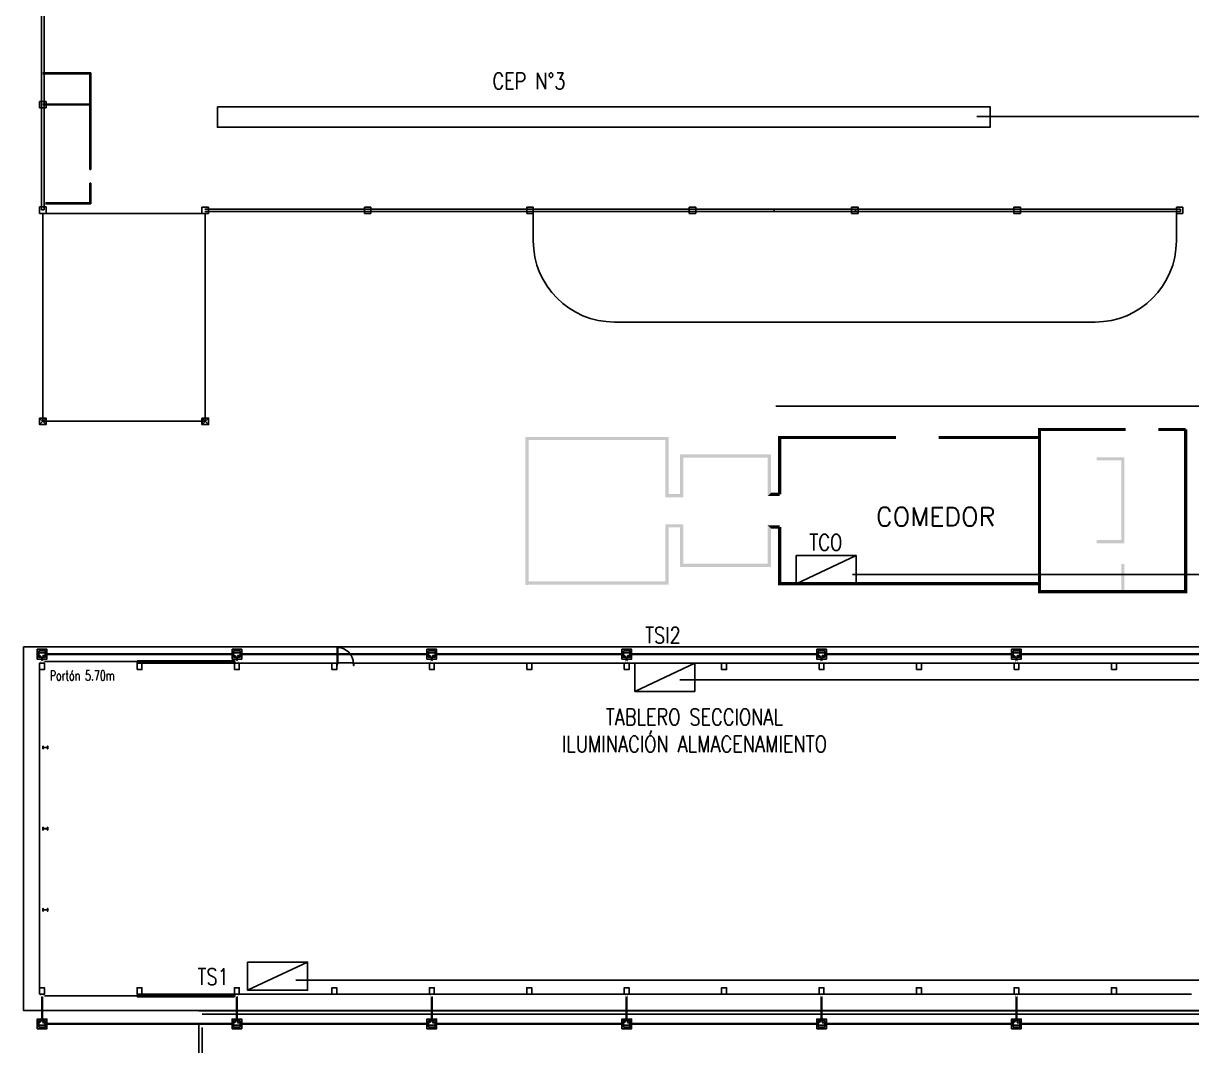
# Model space of a CAD drawing. Extents: x 522424 to 523018, y 277589 to 278009.
# Drawn here: x 522609.6 to 522712.4, y 277731.6 to 277821.5 of the extents above; entities that cross this region are included whole.
import ezdxf

# ---------------------------------------------------------------- set-up
doc = ezdxf.new("R2010")
doc.units = 0
doc.linetypes.add('HIDDEN', pattern=[0.375, 0.25, -0.125])
doc.layers.get('0').update_dxf_attribs({"linetype": 'CONTINUOUS'})
for name, color, linetype in [('0-IE-BLINDOS', 5, 'CONTINUOUS'), ('A-MUROS', 10, 'CONTINUOUS'), ('ELECTRICIDAD', 6, 'CONTINUOUS'), ('MAQUINAS', 1, 'CONTINUOUS'), ('TEXTO', 3, 'CONTINUOUS')]:
    doc.layers.add(name, color=color, linetype=linetype)
doc.styles.add('MM-TITULO 200', font='romans.shx', dxfattribs={"width": 0.8, "height": 1000})
doc.styles.add('SIMPLEX', font='simplex')

# ---------------------------------------------------------------- blocks, each defined once
blk = doc.blocks.new('COL')
at = {"linetype": 'Continuous'}
for p, q in [((200, 200), (-200, 200)), ((-200, 200), (-200, -200)), ((200, -200), (200, 200)), ((-200, -200), (200, -200))]:
    blk.add_line(p, q, dxfattribs=at)
blk = doc.blocks.new('COL-METALICA')
for points in [[(0, -0.09), (0.008, -0.09), (0.008, 0.09), (0, 0.09)], [(0.292, 0.003), (0.292, -0.003), (0.008, -0.003), (0.008, 0.003)], [(0.3, -0.09), (0.292, -0.09), (0.292, 0.09), (0.3, 0.09)]]:
    blk.add_lwpolyline(points, close=True)
blk = doc.blocks.new('pta-escape')
for p, q in [((1.03, 0.01), (0.07, 0.01)), ((1.06, -0.13), (1.06, 0))]:
    blk.add_line(p, q)
blk.add_lwpolyline([(0.03, -0.03), (0.07, -0.03), (0.07, 0.97), (0.03, 0.97)], close=True)
for points in [[(0, -0.13), (0, -0.14), (0.03, -0.14), (0.03, -0.04), (0.04, -0.04), (0.04, -0.03), (0.03, -0.03), (0.03, 0.01), (0, 0.01), (0, 0)], [(1.06, -0.13), (1.06, -0.14), (1.03, -0.14), (1.03, -0.04), (1.02, -0.04), (1.02, -0.03), (1.03, -0.03), (1.03, 0.01), (1.06, 0.01), (1.06, 0)]]:
    blk.add_lwpolyline(points)
blk.add_arc((0.03, -0.03), 1.001, 0, 87.70939)

msp = doc.modelspace()

# ---------------------------------------------------------------- linework, layer by layer
at = {"layer": '0-IE-BLINDOS'}
msp.add_lwpolyline([(522626.66, 277814.19), (522694.63, 277814.19), (522694.63, 277812.38), (522626.66, 277812.38)], close=True, dxfattribs=at)
at = {"layer": 'A-MUROS', "linetype": 'Continuous'}
for p, q in [((522611.2, 277805.12), (522611.2, 277900.79)), ((522611.42, 277805.12), (522611.42, 277900.79)), ((522615.52, 277817.17), (522611.31, 277817.17)), ((522615.52, 277817.1), (522611.31, 277817.1)), ((522615.45, 277817.17), (522615.45, 277808.68)), ((522615.52, 277817.17), (522615.52, 277808.68)), ((522611.02, 277814.65), (522611.02, 277814.08)), ((522611.59, 277814.65), (522611.02, 277814.65)), ((522611.59, 277814.65), (522611.02, 277814.65)), ((522611.02, 277814.08), (522611.59, 277814.08)), ((522611.02, 277814.08), (522611.59, 277814.08)), ((522615.52, 277814.43), (522611.31, 277814.43)), ((522615.52, 277814.36), (522611.31, 277814.36)), ((522611.59, 277814.08), (522611.59, 277814.65)), ((522611.59, 277814.08), (522611.59, 277814.65)), ((522615.52, 277808.68), (522615.45, 277808.68)), ((522615.45, 277807.46), (522615.45, 277805.66)), ((522615.52, 277807.46), (522615.45, 277807.46)), ((522615.52, 277807.46), (522615.52, 277805.66)), ((522611.54, 277805.73), (522615.52, 277805.73)), ((522611.54, 277805.66), (522615.52, 277805.66)), ((522611.02, 277805.37), (522611.02, 277804.79)), ((522611.59, 277805.37), (522611.02, 277805.37)), ((522611.59, 277805.37), (522611.02, 277805.37)), ((522611.02, 277804.79), (522611.59, 277804.79)), ((522611.02, 277804.79), (522611.59, 277804.79)), ((522611.2, 277805.12), (522611.42, 277805.12)), ((522611.2, 277805.12), (522611.42, 277805.12)), ((522611.59, 277804.79), (522611.59, 277805.37)), ((522611.59, 277804.79), (522611.59, 277805.37)), ((522625.55, 277805.19), (522683.27, 277805.19)), ((522625.55, 277804.97), (522683.27, 277804.97)), ((522654.45, 277804.79), (522654.45, 277802.38)), ((522682.79, 277805.19), (522711.37, 277805.19)), ((522682.79, 277804.97), (522711.37, 277804.97)), ((522711.02, 277804.79), (522711.02, 277802.38))]:
    msp.add_line(p, q, dxfattribs=at)
at = {"layer": 'A-MUROS', "linetype": 'HIDDEN'}
for p, q in [((522611.31, 277804.79), (522611.31, 277786.51)), ((522625.59, 277804.79), (522625.59, 277786.51)), ((522625.59, 277786.51), (522611.31, 277786.51))]:
    msp.add_line(p, q, dxfattribs=at)
at = {"layer": 'A-MUROS'}
for p, q in [((522661.59, 277795.24), (522703.88, 277795.24)), ((522781.21, 277787.83), (522675.79, 277787.83)), ((522611.59, 277786.79), (522611.02, 277786.22)), ((522611.02, 277786.79), (522611.59, 277786.22)), ((522611.02, 277786.79), (522611.59, 277786.22)), ((522611.59, 277786.79), (522611.02, 277786.22)), ((522611.59, 277786.79), (522611.02, 277786.22)), ((522611.02, 277786.79), (522611.59, 277786.22)), ((522611.02, 277786.79), (522611.59, 277786.22)), ((522611.59, 277786.79), (522611.02, 277786.22)), ((522611.59, 277786.79), (522611.02, 277786.22)), ((522611.02, 277786.79), (522611.59, 277786.22)), ((522625.88, 277786.79), (522625.31, 277786.22)), ((522625.31, 277786.79), (522625.88, 277786.22)), ((522627.15, 277766.66), (522609.59, 277766.66)), ((522609.59, 277766.66), (522609.59, 277734.66)), ((522705.74, 277766.66), (522701.02, 277766.66)), ((522611.52, 277766.13), (522610.95, 277766.13)), ((522611.52, 277765.91), (522611.3, 277765.91)), ((522628.66, 277766.13), (522628.09, 277766.13)), ((522628.66, 277765.91), (522628.44, 277765.91)), ((522645.81, 277766.13), (522645.24, 277766.13)), ((522645.81, 277765.91), (522645.59, 277765.91)), ((522662.95, 277766.13), (522662.38, 277766.13)), ((522662.95, 277765.91), (522662.73, 277765.91)), ((522680.09, 277766.13), (522679.52, 277766.13)), ((522680.09, 277765.91), (522679.87, 277765.91)), ((522697.24, 277766.13), (522696.66, 277766.13)), ((522697.24, 277765.91), (522697.01, 277765.91)), ((522619.59, 277765.37), (522611.45, 277765.37)), ((522619.59, 277735.94), (522611.45, 277735.94)), ((522609.59, 277734.66), (522625.02, 277734.66)), ((522827.06, 277734.66), (522624.98, 277734.66)), ((522827.06, 277734.62), (522625.02, 277734.62)), ((522827.06, 277734.33), (522625.31, 277734.33)), ((522611.52, 277733.37), (522610.95, 277733.37)), ((522611.52, 277733.58), (522611.3, 277733.58)), ((522625.02, 277733.48), (522625.02, 277713.69)), ((522625.31, 277733.15), (522625.31, 277713.69)), ((522628.66, 277733.37), (522628.09, 277733.37)), ((522628.66, 277733.58), (522628.44, 277733.58)), ((522645.81, 277733.37), (522645.24, 277733.37)), ((522645.81, 277733.58), (522645.59, 277733.58)), ((522662.95, 277733.37), (522662.38, 277733.37)), ((522662.95, 277733.58), (522662.73, 277733.58)), ((522680.09, 277733.37), (522679.52, 277733.37)), ((522680.09, 277733.58), (522679.87, 277733.58)), ((522697.24, 277733.37), (522696.66, 277733.37)), ((522697.24, 277733.58), (522697.01, 277733.58))]:
    msp.add_line(p, q, dxfattribs=at)
for points in [[(522611.31, 277804.79), (522625.59, 277804.79), (522625.59, 277786.51), (522611.31, 277786.51)], [(522611.02, 277786.79), (522611.02, 277786.22), (522611.59, 277786.22), (522611.59, 277786.79)], [(522611.02, 277786.79), (522611.02, 277786.22), (522611.59, 277786.22), (522611.59, 277786.79)], [(522611.02, 277786.79), (522611.02, 277786.22), (522611.59, 277786.22), (522611.59, 277786.79)], [(522611.02, 277786.79), (522611.02, 277786.22), (522611.59, 277786.22), (522611.59, 277786.79)], [(522611.02, 277786.79), (522611.02, 277786.22), (522611.59, 277786.22), (522611.59, 277786.79)], [(522625.31, 277786.79), (522625.31, 277786.22), (522625.88, 277786.22), (522625.88, 277786.79)], [(522609.59, 277766.66), (522827.16, 277766.66), (522827.16, 277734.66), (522609.59, 277734.66)], [(522610.81, 277766.45), (522611.66, 277766.45), (522611.66, 277765.59), (522610.81, 277765.59)], [(522610.95, 277766.31), (522611.52, 277766.31), (522611.52, 277765.74), (522610.95, 277765.74)], [(522627.95, 277766.45), (522628.81, 277766.45), (522628.81, 277765.59), (522627.95, 277765.59)], [(522628.09, 277766.31), (522628.66, 277766.31), (522628.66, 277765.74), (522628.09, 277765.74)], [(522645.09, 277766.45), (522645.95, 277766.45), (522645.95, 277765.59), (522645.09, 277765.59)], [(522645.24, 277766.31), (522645.81, 277766.31), (522645.81, 277765.74), (522645.24, 277765.74)], [(522662.24, 277766.45), (522663.09, 277766.45), (522663.09, 277765.59), (522662.24, 277765.59)], [(522662.38, 277766.31), (522662.95, 277766.31), (522662.95, 277765.74), (522662.38, 277765.74)], [(522679.38, 277766.45), (522680.24, 277766.45), (522680.24, 277765.59), (522679.38, 277765.59)], [(522679.52, 277766.31), (522680.09, 277766.31), (522680.09, 277765.74), (522679.52, 277765.74)], [(522696.52, 277766.45), (522697.38, 277766.45), (522697.38, 277765.59), (522696.52, 277765.59)], [(522696.66, 277766.31), (522697.24, 277766.31), (522697.24, 277765.74), (522696.66, 277765.74)], [(522611.02, 277764.66), (522611.45, 277764.66), (522611.45, 277765.23), (522611.02, 277765.23)], [(522619.59, 277765.44), (522628.16, 277765.44), (522628.16, 277765.3), (522619.59, 277765.3)], [(522619.59, 277764.66), (522620.02, 277764.66), (522620.02, 277765.23), (522619.59, 277765.23)], [(522628.16, 277764.66), (522628.59, 277764.66), (522628.59, 277765.23), (522628.16, 277765.23)], [(522636.74, 277764.66), (522637.16, 277764.66), (522637.16, 277765.23), (522636.74, 277765.23)], [(522645.31, 277764.66), (522645.74, 277764.66), (522645.74, 277765.23), (522645.31, 277765.23)], [(522653.88, 277764.66), (522654.31, 277764.66), (522654.31, 277765.23), (522653.88, 277765.23)], [(522662.45, 277764.66), (522662.88, 277764.66), (522662.88, 277765.23), (522662.45, 277765.23)], [(522671.02, 277764.66), (522671.45, 277764.66), (522671.45, 277765.23), (522671.02, 277765.23)], [(522679.59, 277764.66), (522680.02, 277764.66), (522680.02, 277765.23), (522679.59, 277765.23)], [(522688.16, 277764.66), (522688.59, 277764.66), (522688.59, 277765.23), (522688.16, 277765.23)], [(522696.74, 277764.66), (522697.16, 277764.66), (522697.16, 277765.23), (522696.74, 277765.23)], [(522705.31, 277764.66), (522705.74, 277764.66), (522705.74, 277765.23), (522705.31, 277765.23)], [(522611.02, 277736.09), (522611.45, 277736.09), (522611.45, 277736.66), (522611.02, 277736.66)], [(522619.59, 277736.09), (522620.02, 277736.09), (522620.02, 277736.66), (522619.59, 277736.66)], [(522619.59, 277735.87), (522628.16, 277735.87), (522628.16, 277736.02), (522619.59, 277736.02)], [(522628.16, 277736.09), (522628.59, 277736.09), (522628.59, 277736.66), (522628.16, 277736.66)], [(522636.74, 277736.09), (522637.16, 277736.09), (522637.16, 277736.66), (522636.74, 277736.66)], [(522645.31, 277736.09), (522645.74, 277736.09), (522645.74, 277736.66), (522645.31, 277736.66)], [(522653.88, 277736.09), (522654.31, 277736.09), (522654.31, 277736.66), (522653.88, 277736.66)], [(522662.45, 277736.09), (522662.88, 277736.09), (522662.88, 277736.66), (522662.45, 277736.66)], [(522671.02, 277736.09), (522671.45, 277736.09), (522671.45, 277736.66), (522671.02, 277736.66)], [(522679.59, 277736.09), (522680.02, 277736.09), (522680.02, 277736.66), (522679.59, 277736.66)], [(522688.16, 277736.09), (522688.59, 277736.09), (522688.59, 277736.66), (522688.16, 277736.66)], [(522696.74, 277736.09), (522697.16, 277736.09), (522697.16, 277736.66), (522696.74, 277736.66)], [(522705.31, 277736.09), (522705.74, 277736.09), (522705.74, 277736.66), (522705.31, 277736.66)], [(522610.81, 277733.05), (522611.66, 277733.05), (522611.66, 277733.9), (522610.81, 277733.9)], [(522610.95, 277733.19), (522611.52, 277733.19), (522611.52, 277733.76), (522610.95, 277733.76)], [(522627.95, 277733.05), (522628.81, 277733.05), (522628.81, 277733.9), (522627.95, 277733.9)], [(522628.09, 277733.19), (522628.66, 277733.19), (522628.66, 277733.76), (522628.09, 277733.76)], [(522645.09, 277733.05), (522645.95, 277733.05), (522645.95, 277733.9), (522645.09, 277733.9)], [(522645.24, 277733.19), (522645.81, 277733.19), (522645.81, 277733.76), (522645.24, 277733.76)], [(522662.24, 277733.05), (522663.09, 277733.05), (522663.09, 277733.9), (522662.24, 277733.9)], [(522662.38, 277733.19), (522662.95, 277733.19), (522662.95, 277733.76), (522662.38, 277733.76)], [(522679.38, 277733.05), (522680.24, 277733.05), (522680.24, 277733.9), (522679.38, 277733.9)], [(522679.52, 277733.19), (522680.09, 277733.19), (522680.09, 277733.76), (522679.52, 277733.76)], [(522696.52, 277733.05), (522697.38, 277733.05), (522697.38, 277733.9), (522696.52, 277733.9)], [(522696.66, 277733.19), (522697.24, 277733.19), (522697.24, 277733.76), (522696.66, 277733.76)]]:
    msp.add_lwpolyline(points, close=True, dxfattribs=at)
for points, const_width in [([(522686.35, 277785.08), (522676.12, 277785.08), (522676.12, 277780.08)], 0.286), ([(522698.98, 277785.08), (522690.11, 277785.08)], 0.286), ([(522706.55, 277785.79), (522698.98, 277785.79), (522698.98, 277771.51), (522711.84, 277771.51), (522711.84, 277785.79)], 0.286), ([(522711.84, 277785.79), (522709.44, 277785.79)], 0.286), ([(522676.12, 277777.22), (522676.12, 277772.22), (522698.98, 277772.22)], 0.286), ([(522611.24, 277765.44), (522611.24, 277765.74)], 0.214), ([(522628.09, 277766.02), (522611.52, 277766.02)], 0.214), ([(522628.38, 277765.44), (522628.38, 277765.74)], 0.214), ([(522645.24, 277766.02), (522628.66, 277766.02)], 0.214), ([(522645.52, 277765.44), (522645.52, 277765.74)], 0.214), ([(522662.38, 277766.02), (522645.81, 277766.02)], 0.214), ([(522662.66, 277765.44), (522662.66, 277765.74)], 0.214), ([(522679.52, 277766.02), (522662.95, 277766.02)], 0.214), ([(522679.81, 277765.44), (522679.81, 277765.74)], 0.214), ([(522696.52, 277766.02), (522680.09, 277766.02)], 0.214), ([(522696.95, 277765.44), (522696.95, 277765.74)], 0.214), ([(522713.81, 277766.02), (522697.38, 277766.02)], 0.214), ([(522611.24, 277735.87), (522611.24, 277733.76)], 0.214), ([(522628.38, 277735.87), (522628.38, 277733.76)], 0.214), ([(522645.52, 277735.87), (522645.52, 277733.76)], 0.214), ([(522662.66, 277735.87), (522662.66, 277733.76)], 0.214), ([(522679.81, 277735.87), (522679.81, 277733.76)], 0.214), ([(522696.95, 277735.87), (522696.95, 277733.76)], 0.214), ([(522628.09, 277733.48), (522611.52, 277733.48)], 0.214), ([(522645.09, 277733.48), (522628.66, 277733.48)], 0.214), ([(522662.38, 277733.48), (522645.95, 277733.48)], 0.214), ([(522679.52, 277733.48), (522662.95, 277733.48)], 0.214), ([(522696.66, 277733.48), (522680.09, 277733.48)], 0.214), ([(522713.81, 277733.48), (522697.24, 277733.48)], 0.214)]:
    msp.add_lwpolyline(points, dxfattribs=dict(at, const_width=const_width))
for points in [[(522611.02, 277736.66), (522611.02, 277764.66)], [(522628.16, 277765.23), (522620.02, 277765.23)], [(522636.74, 277765.23), (522628.59, 277765.23)], [(522645.31, 277765.23), (522638.68, 277765.23)], [(522653.88, 277765.23), (522645.74, 277765.23)], [(522662.45, 277765.23), (522654.31, 277765.23)], [(522671.02, 277765.23), (522662.88, 277765.23)], [(522679.59, 277765.23), (522671.45, 277765.23)], [(522688.16, 277765.23), (522680.02, 277765.23)], [(522696.74, 277765.23), (522688.59, 277765.23)], [(522705.31, 277765.23), (522697.16, 277765.23)], [(522713.88, 277765.23), (522705.74, 277765.23)], [(522628.16, 277736.09), (522620.02, 277736.09)], [(522636.74, 277736.09), (522628.59, 277736.09)], [(522645.31, 277736.09), (522637.16, 277736.09)], [(522653.88, 277736.09), (522645.74, 277736.09)], [(522662.45, 277736.09), (522654.31, 277736.09)], [(522671.02, 277736.09), (522662.88, 277736.09)], [(522679.59, 277736.09), (522671.45, 277736.09)], [(522688.16, 277736.09), (522680.02, 277736.09)], [(522696.74, 277736.09), (522688.59, 277736.09)], [(522705.31, 277736.09), (522697.16, 277736.09)], [(522712.36, 277736.09), (522705.74, 277736.09)]]:
    msp.add_lwpolyline(points, dxfattribs=at)
at = {"layer": 'A-MUROS', "const_width": 0.0214}
for points in [[(522611.34, 277765.34, -1), (522611.13, 277765.34, -1)], [(522628.49, 277765.34, -1), (522628.27, 277765.34, -1)], [(522645.63, 277765.34, -1), (522645.41, 277765.34, -1)], [(522662.77, 277765.34, -1), (522662.56, 277765.34, -1)], [(522679.91, 277765.34, -1), (522679.7, 277765.34, -1)], [(522697.06, 277765.34, -1), (522696.84, 277765.34, -1)], [(522611.34, 277735.98, 1), (522611.13, 277735.98, 1)], [(522628.49, 277735.98, 1), (522628.27, 277735.98, 1)], [(522645.63, 277735.98, 1), (522645.41, 277735.98, 1)], [(522662.77, 277735.98, 1), (522662.56, 277735.98, 1)], [(522679.91, 277735.98, 1), (522679.7, 277735.98, 1)], [(522697.06, 277735.98, 1), (522696.84, 277735.98, 1)]]:
    msp.add_lwpolyline(points, format="xyb", close=True, dxfattribs=at)
at = {"layer": 'A-MUROS', "linetype": 'Continuous'}
for centre, start, end in [((522661.59, 277802.38), 180, 270), ((522703.88, 277802.38), 270, 0)]:
    msp.add_arc(centre, 7.14, start, end, dxfattribs=at)
at = {"layer": 'A-MUROS'}
for centre, radius, start, end in [((522610.95, 277765.74), 0.179, 0, 90), ((522610.95, 277765.74), 0.393, 0, 27.0357), ((522628.09, 277765.74), 0.179, 0, 90), ((522628.09, 277765.74), 0.393, 0, 27.0357), ((522645.24, 277765.74), 0.179, 0, 90), ((522645.24, 277765.74), 0.393, 0, 27.0357), ((522662.38, 277765.74), 0.179, 0, 90), ((522662.38, 277765.74), 0.393, 0, 27.0357), ((522679.52, 277765.74), 0.179, 0, 90), ((522679.52, 277765.74), 0.393, 0, 27.0357), ((522696.66, 277765.74), 0.179, 0, 90), ((522696.66, 277765.74), 0.393, 0, 27.0357), ((522610.95, 277733.76), 0.179, 270, 0), ((522610.95, 277733.76), 0.393, 332.9643, 0), ((522628.09, 277733.76), 0.179, 270, 0), ((522628.09, 277733.76), 0.393, 332.9643, 0), ((522645.24, 277733.76), 0.179, 270, 0), ((522645.24, 277733.76), 0.393, 332.9643, 0), ((522662.38, 277733.76), 0.179, 270, 0), ((522662.38, 277733.76), 0.393, 332.9643, 0), ((522679.52, 277733.76), 0.179, 270, 0), ((522679.52, 277733.76), 0.393, 332.9643, 0), ((522696.66, 277733.76), 0.179, 270, 0), ((522696.66, 277733.76), 0.393, 332.9643, 0)]:
    msp.add_arc(centre, radius, start, end, dxfattribs=at)
at = {"layer": 'A-MUROS', "linetype": 'Continuous'}
for points in [[(522666.08, 277784.86), (522666.37, 277785.14), (522654.03, 277784.86), (522653.74, 277785.14)], [(522654.03, 277784.86), (522653.74, 277785.14), (522654.03, 277772.09), (522653.74, 277772.09)], [(522666.08, 277779.82), (522666.37, 277780.11), (522666.08, 277784.86), (522666.37, 277785.14)], [(522675.08, 277783.3), (522675.37, 277783.59), (522667.65, 277783.3), (522667.37, 277783.59)], [(522667.65, 277783.3), (522667.37, 277783.59), (522667.65, 277779.82), (522667.37, 277780.11)], [(522675.08, 277779.93), (522675.37, 277780.22), (522675.08, 277783.3), (522675.37, 277783.59)], [(522667.65, 277779.82), (522667.37, 277780.11), (522666.08, 277779.82), (522666.37, 277780.11)], [(522676.12, 277779.93), (522676.12, 277780.22), (522675.08, 277779.93), (522675.37, 277780.22)], [(522666.08, 277777.45), (522666.37, 277777.17), (522666.08, 277772.42), (522666.37, 277772.13)], [(522667.65, 277777.45), (522667.37, 277777.17), (522666.08, 277777.45), (522666.37, 277777.17)], [(522667.65, 277773.98), (522667.37, 277773.69), (522667.65, 277777.45), (522667.37, 277777.17)], [(522675.08, 277777.34), (522675.37, 277777.06), (522675.08, 277773.98), (522675.37, 277773.69)], [(522676.12, 277777.34), (522676.12, 277777.06), (522675.08, 277777.34), (522675.37, 277777.06)], [(522675.08, 277773.98), (522675.37, 277773.69), (522667.65, 277773.98), (522667.37, 277773.69)], [(522666.08, 277772.42), (522666.37, 277772.13), (522654.03, 277772.42), (522653.74, 277772.13)]]:
    msp.add_trace(points, dxfattribs=at)
at = {"layer": 'A-MUROS'}
for points in [[(522706.17, 277783.06), (522706.45, 277783.34), (522704, 277783.06), (522704, 277783.34)], [(522706.17, 277775.76), (522706.45, 277775.76), (522706.17, 277783.06), (522706.45, 277783.34)], [(522706.17, 277775.77), (522706.45, 277776.06), (522704, 277775.77), (522704, 277776.06)], [(522706.17, 277771.47), (522706.45, 277771.47), (522706.17, 277773.95), (522706.45, 277773.95)]]:
    msp.add_trace(points, dxfattribs=at)
at = {"layer": 'ELECTRICIDAD'}
for p, q in [((522677.57, 277772.22), (522682.85, 277774.71)), ((522663.37, 277762.74), (522668.65, 277765.23)), ((522629.32, 277736.44), (522634.6, 277738.92))]:
    msp.add_line(p, q, dxfattribs=at)
for points in [[(522677.57, 277774.71), (522682.85, 277774.71), (522682.85, 277772.22), (522677.57, 277772.22)], [(522663.37, 277765.23), (522668.65, 277765.23), (522668.65, 277762.74), (522663.37, 277762.74)], [(522629.32, 277738.92), (522634.6, 277738.92), (522634.6, 277736.44), (522629.32, 277736.44)]]:
    msp.add_lwpolyline(points, close=True, dxfattribs=at)
at = {"layer": 'MAQUINAS', "color": 1, "linetype": 'Continuous'}
for p, q in [((522675.65, 277805.19), (522675.65, 277804.97)), ((522682.79, 277805.19), (522682.79, 277804.97)), ((522711.37, 277805.19), (522711.37, 277804.97))]:
    msp.add_line(p, q, dxfattribs=at)
at = {"layer": 'TEXTO', "color": 32, "linetype": 'ByBlock', "true_color": 0xcd6928}
msp.add_line((522716.31, 277813.33), (522693.46, 277813.33), dxfattribs=at)
at = {"layer": 'TEXTO', "linetype": 'ByBlock'}
for p, q in [((522716.82, 277773.04), (522682.53, 277773.04)), ((522717.86, 277737.33), (522633.57, 277737.33))]:
    msp.add_line(p, q, dxfattribs=at)
at = {"layer": 'TEXTO', "color": 215, "linetype": 'ByBlock', "true_color": 0xa953a0}
msp.add_line((522717.34, 277763.76), (522667.34, 277763.76), dxfattribs=at)

# ---------------------------------------------------------------- block references
at = {"layer": 'A-MUROS', "linetype": 'Continuous', "yscale": 0.001428571428571429, "zscale": 0.001428571428571429}
for p, xscale in [((522625.59, 277805.08), 0.001428571428571429), ((522639.88, 277805.08), 0.001428571428571429), ((522654.16, 277805.08), 0.001428571428571429), ((522668.45, 277805.08), 0.001428571428571429), ((522668.45, 277805.08), 0.001428571428571429), ((522682.74, 277805.08), 0.001428571428571429), ((522697.02, 277805.08), 0.001428571428571429), ((522711.31, 277805.08), 0.001428571428571429), ((522611.31, 277786.51), -0.001428571428571429), ((522611.31, 277786.51), -0.001428571428571429), ((522625.59, 277786.51), 0.001428571428571429), ((522625.59, 277786.51), 0.001428571428571429)]:
    msp.add_blockref('COL', p, dxfattribs=dict(at, xscale=xscale))
at = {"layer": 'A-MUROS', "xscale": 1.428571428571429, "yscale": 1.428571428571429, "zscale": 1.428571428571429}
for name, p in [('pta-escape', (522637.16, 277765.23)), ('COL-METALICA', (522611.31, 277757.8)), ('COL-METALICA', (522611.31, 277750.66)), ('COL-METALICA', (522611.31, 277743.52))]:
    msp.add_blockref(name, p, dxfattribs=at)

# ---------------------------------------------------------------- texts
at = {"layer": 'A-MUROS', "linetype": 'Continuous', "style": 'SIMPLEX', "width": 0.7}
msp.add_text('Portón 5.70m', height=0.8685, dxfattribs=at).set_placement((522611.92, 277763.7))
at = {"layer": 'TEXTO', "linetype": 'Continuous', "style": 'SIMPLEX'}
msp.add_text('COMEDOR', height=1.631, dxfattribs=at).set_placement((522684.6, 277777.3))
at = {"layer": 'TEXTO', "attachment_point": 1, "style": 'MM-TITULO 200'}
for s, width, insert, char_height in [('\\pxqc;CEP N°3', 8.5714, (522649.78, 277817.17), 1.4286), ('\\pxqc;TCO', 8.5714, (522675.9, 277776.57), 1.429), ('\\pxqc;TSI2', 8.5714, (522661.57, 277768.4), 1.429), ('\\pxqc;TABLERO SECCIONAL ILUMINACIÓN ALMACENAMIENTO', 26.3456, (522655.45, 277761.2), 1.4286), ('\\pxqc;TS1', 8.5714, (522622, 277738.35), 1.429)]:
    msp.add_mtext_dynamic_manual_height_columns(s, width=width, gutter_width=7.14, heights=[0], dxfattribs=dict(at, insert=insert, char_height=char_height))

doc.saveas('drawing.dxf')
